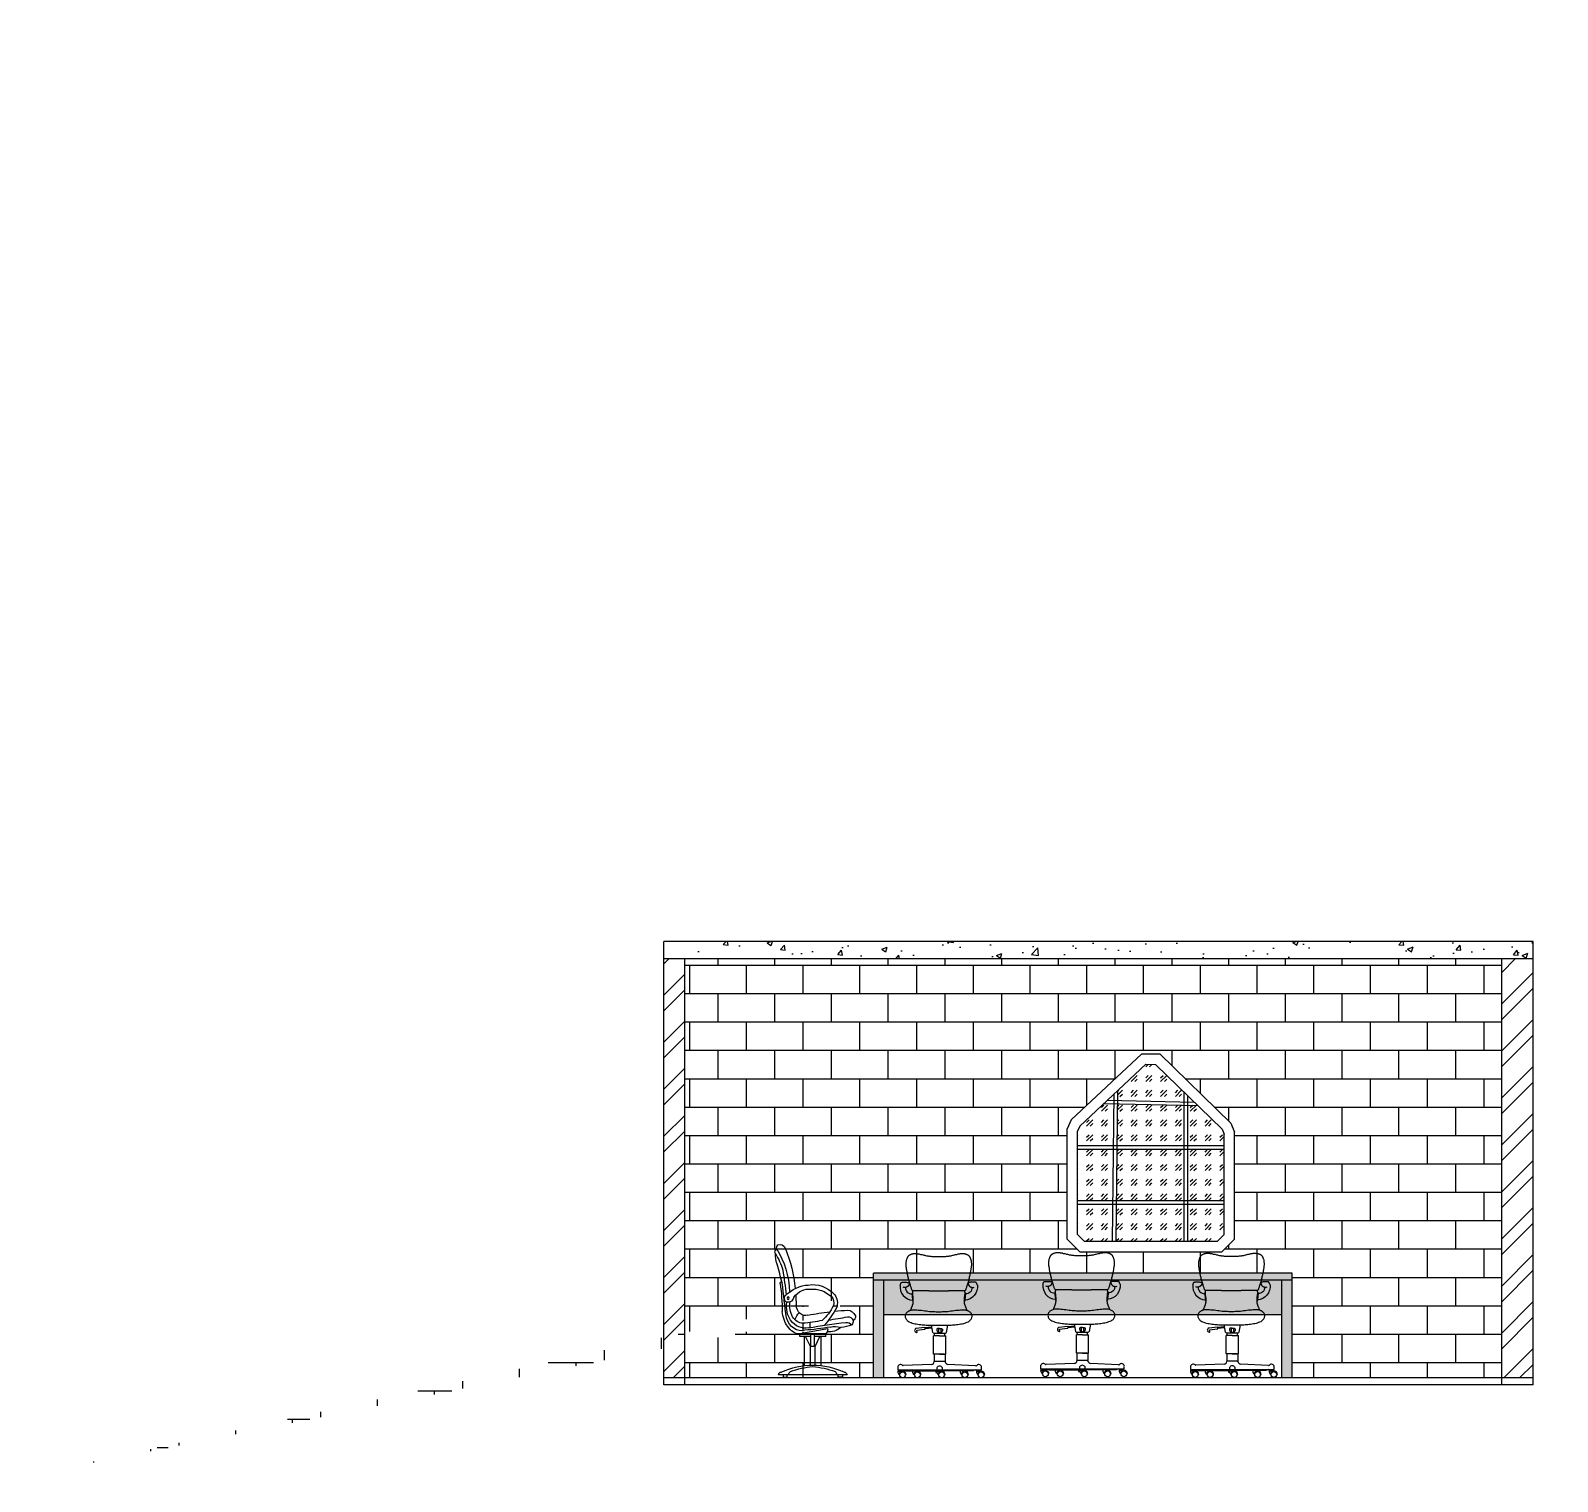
# Model space of a CAD drawing. Header units: inches. Extents: x 2702 to 16065, y 1501 to 3657.
# Drawn here: x 3363.1 to 3800.5, y 2159.5 to 2575.1 of the extents above; entities that cross this region are included whole.
import ezdxf

# ---------------------------------------------------------------- set-up
doc = ezdxf.new("R2010")
doc.units = ezdxf.units.IN
pattern_1 = [(90, (0, -504.8962), (0.54, -3e-17), [0.9, -0.18]), (90, (0.18, -505.0762), (0.54, -3e-17), [0.54, -0.135, 0.27, -0.135]), (90, (0.36, -505.3462), (0.54, -3e-17), [0.9, -0.18])]

# ---------------------------------------------------------------- blocks, each defined once
blk = doc.blocks.new('A$C01003397')
at = {"linetype": 'ByBlock'}
for p, q in [((233.7, 304.7), (470.5, 273)), ((386.2, 344.2), (386.2, 312.4)), ((250.5, 256), (250.5, 273)), ((250.5, 273), (470.5, 273)), ((250.5, 256), (345.5, 256)), ((290.5, 72.1), (290.5, 256)), ((340.5, 194.4), (299.8, 256)), ((340.5, 194.4), (380.5, 194.4)), ((340.5, 74.8), (340.5, 194.4)), ((345.5, 194.4), (345.5, 273)), ((375.5, 194.4), (375.5, 273)), ((375.5, 256), (470.5, 256)), ((380.5, 194.4), (421.2, 256)), ((380.5, 74.8), (380.5, 194.4)), ((430.5, 72.1), (430.5, 256)), ((470.5, 256), (470.5, 273)), ((70.4, 15), (650.5, 15)), ((110.3, 15), (110.3, 0)), ((110.3, 0), (145.3, 0)), ((145.3, 0), (145.3, 15)), ((575.9, 0), (575.9, 15)), ((610.9, 0), (575.9, 0)), ((610.9, 15), (610.9, 0))]:
    blk.add_line(p, q, dxfattribs=at)
blk.add_circle((568.7, 499.3), 8.06, dxfattribs=at)
for centre, radius, start, end in [((1240.5, 459.9), 738.7, 151.57365, 172.14822), ((1001.1, 516.4), 445.6, 139.00377, 177.11988), ((638.4, 784.8), 54.5, 71.66993, 150.61358), ((923.4, 563.1), 329.5, 138.58356, 159.9952), ((639.4, 815.8), 26.3, 344.55203, 52.03956), ((551.7, 774.8), 124.8, 331.41644, 2.86302), ((663.6, 792), 16.8, 319.1823, 86.09857), ((-2445, 1792.5), 3287.8, 338.67091, 340.87131), ((359.6, 287.6), 297.1, 82.5533, 128.1353), ((390.1, 244), 338.3, 52.86087, 88.64471), ((-4151.7, 1230), 4811.2, 349.75223, 352.43572), ((1947.1, 360.3), 1370.1, 166.68848, 173.32426), ((626.7, 593.4), 9.68, 337.541, 160.21721), ((1786.5, 383.8), 1169.1, 169.85841, 178.49194), ((222.2, 469), 69.8, 131.37208, 206.73868), ((227.8, 470.3), 46, 122.87597, 203.69359), ((358.9, 280.1), 277, 86.22963, 124.30412), ((392.2, 371.7), 185.4, 46.01911, 94.66193), ((1240.5, 459.9), 738.7, 175.37488, 180.15727), ((565.5, 520.2), 47, 198.72141, 278.47104), ((575.8, 497.9), 24.4, 262.07721, 40.46203), ((24.3, 382.2), 24.7, 168.68605, 259.68723), ((69.3, 339.7), 84, 93.17741, 145.66383), ((-164.7, -3861.4), 4291.1, 85.43187, 86.9357), ((806.6, 933.4), 814.9, 217.48071, 227.95636), ((470.1, 645.1), 343.9, 214.2004, 236.43925), ((-164.7, -3861.4), 4291.1, 82.4295, 84.90086), ((423.5, 467.8), 79, 253.17291, 352.78033), ((445.6, 449), 108.5, 269.07526, 14.18545), ((422.9, 328.6), 93.9, 20.93406, 56.88657), ((454.8, 446.3), 127.1, 316.9431, 12.45194), ((462.7, 431.7), 156.1, 315.00187, 353.69264), ((57.1, 354.6), 37.5, 175.12411, 221.78061), ((61.3, 331.7), 49.1, 83.8759, 147.81494), ((72.8, 278.6), 67.1, 83.08277, 130.47615), ((161.2, 830.3), 517.7, 255.22527, 265.66035), ((-20160.9, -163225.7), 164851.9, 82.895611, 82.951996), ((-284.5, -4486), 4845.1, 81.92333, 85.67479), ((171, 136.2), 184.5, 77.12982, 105.39159), ((221.2, 474.9), 189, 238.34776, 275.07836), ((641.4, 3769), 3479.5, 262.9134, 266.4954), ((270.5, 303.9), 36.8, 178.8018, 237.04531), ((487.6, 1489), 1149.3, 259.59018, 267.8152), ((422.2, 490.4), 181.3, 261.74437, 313.7897), ((456, 433), 139.8, 258.71538, 335.03034), ((468.6, 410), 136.9, 270.7604, 319.68074), ((94.3, 5.9), 25.5, 91.73574, 159.11714), ((360.5, -764.5), 839.5, 71.45935, 108.54065), ((177.9, 15.7), 19.7, 109.15355, 181.98119), ((408.1, -794.5), 862, 93.1679, 105.93678), ((312.8, -794.5), 862, 74.06322, 86.8321), ((543, 15.7), 19.7, 358.01881, 70.84645), ((626.6, 5.9), 25.5, 20.88286, 88.26426)]:
    blk.add_arc(centre, radius, start, end, dxfattribs=at)
blk = doc.blocks.new('office chair back elevation')
at = {"color": 7}
for p, q in [((-2, -44.5), (-2.1, -45)), ((-2.1, -45), (-2, -45.6)), ((-1.8, -43.5), (-2, -44)), ((-2, -44), (-2, -44.5)), ((-2, -45.6), (-1.9, -46.1)), ((-1.6, -43), (-1.8, -43.5)), ((-1.3, -42.6), (-1.6, -43)), ((-1, -42.2), (-1.3, -42.6)), ((-0.6, -41.8), (-1, -42.2)), ((-0.2, -41.4), (-0.6, -41.8)), ((0.3, -41.1), (-0.2, -41.4)), ((0.9, -40.9), (0.3, -41.1)), ((1.5, -40.6), (0.9, -40.9)), ((2.1, -40.5), (1.5, -40.6)), ((2.9, -40.3), (2.1, -40.5)), ((3.7, -40.2), (2.9, -40.3)), ((4.6, -40.2), (3.7, -40.2)), ((5.5, -40.2), (4.6, -40.2)), ((6.6, -40.3), (5.5, -40.2)), ((7.7, -40.4), (6.6, -40.3)), ((8.9, -40.5), (7.7, -40.4)), ((10.1, -40.6), (8.9, -40.5)), ((11.4, -40.8), (10.1, -40.6)), ((12.6, -41), (11.4, -40.8)), ((13.9, -41.1), (12.6, -41)), ((15, -41.2), (13.9, -41.1)), ((16.2, -41.4), (15, -41.2)), ((17.2, -41.5), (16.2, -41.4)), ((18.3, -41.5), (17.2, -41.5)), ((19.3, -41.6), (18.3, -41.5)), ((20.3, -41.6), (19.3, -41.6)), ((21.2, -41.7), (20.3, -41.6)), ((22.1, -41.7), (21.2, -41.7)), ((23.1, -41.7), (22.1, -41.7)), ((24, -41.7), (23.1, -41.7)), ((24.9, -41.7), (24, -41.7)), ((25.9, -41.6), (24.9, -41.7)), ((26.8, -41.6), (25.9, -41.6)), ((27.8, -41.5), (26.8, -41.6)), ((28.9, -41.5), (27.8, -41.5)), ((30, -41.4), (28.9, -41.5)), ((31.1, -41.2), (30, -41.4)), ((32.3, -41.1), (31.1, -41.2)), ((33.5, -41), (32.3, -41.1)), ((34.7, -40.8), (33.5, -41)), ((36, -40.6), (34.7, -40.8)), ((37.2, -40.5), (36, -40.6)), ((38.4, -40.4), (37.2, -40.5)), ((39.5, -40.3), (38.4, -40.4)), ((40.6, -40.2), (39.5, -40.3)), ((41.6, -40.2), (40.6, -40.2)), ((42.5, -40.2), (41.6, -40.2)), ((43.3, -40.3), (42.5, -40.2)), ((44, -40.5), (43.3, -40.3)), ((44.7, -40.6), (44, -40.5)), ((45.3, -40.9), (44.7, -40.6)), ((45.8, -41.1), (45.3, -40.9)), ((46.3, -41.4), (45.8, -41.1)), ((46.7, -41.8), (46.3, -41.4)), ((47.1, -42.2), (46.7, -41.8)), ((47.5, -42.6), (47.1, -42.2)), ((47.7, -43), (47.5, -42.6)), ((47.9, -43.5), (47.7, -43)), ((48.1, -44), (47.9, -43.5)), ((48, -46.1), (48.1, -45.6)), ((48.2, -44.5), (48.1, -44)), ((48.1, -45.6), (48.2, -45)), ((48.2, -45), (48.2, -44.5)), ((-1.9, -46.1), (-1.6, -46.6)), ((-1.6, -46.6), (-1.3, -47.1)), ((-1.3, -47.1), (-0.9, -47.6)), ((-0.9, -47.6), (-0.5, -48.1)), ((-0.5, -48.1), (0.1, -48.5)), ((0.1, -48.5), (0.8, -48.9)), ((0.8, -48.9), (1.5, -49.3)), ((1.5, -49.3), (2.4, -49.6)), ((2.4, -49.6), (3.3, -49.9)), ((3.3, -49.9), (4.3, -50.2)), ((4.3, -50.2), (5.3, -50.4)), ((5.3, -50.4), (6.3, -50.6)), ((6.3, -50.6), (7.4, -50.8)), ((7.4, -50.8), (8.5, -51)), ((8.5, -51), (9.6, -51.1)), ((9.6, -51.1), (10.6, -51.2)), ((10.6, -51.2), (11.7, -51.3)), ((11.7, -51.3), (12.7, -51.3)), ((12.7, -51.3), (13.7, -51.4)), ((18.1, -53), (12.8, -53.5)), ((18.2, -53.7), (13, -54.2)), ((13.7, -51.4), (14.7, -51.4)), ((14.7, -51.4), (15.7, -51.4)), ((15.7, -51.4), (16.6, -51.5)), ((16.6, -51.5), (17.5, -51.5)), ((17.5, -51.5), (18.3, -51.5)), ((18.3, -51.5), (19.2, -51.5)), ((19.2, -51.5), (20, -51.5)), ((20, -51.5), (20.8, -51.5)), ((20.8, -51.5), (21.5, -51.5)), ((21.5, -51.5), (22.3, -51.5)), ((22.3, -51.5), (23.1, -51.5)), ((23, -54.5), (23, -57.2)), ((23.1, -51.5), (23.8, -51.5)), ((23.8, -51.5), (24.6, -51.5)), ((24.6, -51.5), (25.4, -51.5)), ((24.7, -54.5), (24.7, -57.2)), ((25.4, -51.5), (26.2, -51.5)), ((26.2, -51.5), (27, -51.5)), ((27, -51.5), (27.8, -51.5)), ((27.8, -51.5), (28.6, -51.5)), ((28.6, -51.5), (29.5, -51.5)), ((29.5, -51.5), (30.5, -51.4)), ((30.5, -51.4), (31.4, -51.4)), ((31.4, -51.4), (32.4, -51.4)), ((32.4, -51.4), (33.4, -51.3)), ((33.4, -51.3), (34.5, -51.3)), ((34.5, -51.3), (35.5, -51.2)), ((35.5, -51.2), (36.6, -51.1)), ((36.6, -51.1), (37.6, -51)), ((37.6, -51), (38.7, -50.8)), ((38.7, -50.8), (39.8, -50.6)), ((39.8, -50.6), (40.8, -50.4)), ((40.8, -50.4), (41.9, -50.2)), ((41.9, -50.2), (42.8, -49.9)), ((42.8, -49.9), (43.7, -49.6)), ((43.7, -49.6), (44.6, -49.3)), ((44.6, -49.3), (45.4, -48.9)), ((45.4, -48.9), (46, -48.5)), ((46, -48.5), (46.6, -48.1)), ((46.6, -48.1), (47.1, -47.6)), ((47.1, -47.6), (47.5, -47.1)), ((47.5, -47.1), (47.8, -46.6)), ((47.8, -46.6), (48, -46.1)), ((23.8, -59.6), (19.3, -59.6)), ((19.3, -73.2), (19.3, -59.6)), ((23.8, -59.6), (28.4, -59.6)), ((28.4, -73.2), (28.4, -59.6)), ((23.8, -73.2), (19.3, -73.2)), ((19.7, -73.2), (19.7, -78.9)), ((23.8, -73.2), (28.4, -73.2)), ((27.5, -73.2), (23.8, -73.2)), ((27.4, -78.9), (27.9, -78.9)), ((27.9, -73.2), (27.9, -78.9)), ((-7.7, -83.2), (-7.7, -85.1)), ((-7.7, -85.1), (23.8, -85.1)), ((-7.6, -86), (-7.2, -86)), ((-7.2, -86), (-4.1, -86)), ((-6.4, -86), (-6.4, -85.1)), ((-5.2, -86), (-5.2, -85.1)), ((-4.1, -86), (-4.1, -86.1)), ((17.7, -81), (-3.5, -81.8)), ((-1.3, -88.8), (-1.8, -88.8)), ((6.7, -86.1), (6.7, -85.9)), ((9.2, -88.8), (9.8, -88.8)), ((22.2, -86), (21.7, -86)), ((22.9, -85.1), (22.9, -86)), ((26.7, -86.5), (26.7, -85.1)), ((27.5, -88.8), (28, -88.8)), ((50.9, -82), (30.1, -81)), ((44.9, -88.8), (45.5, -88.8)), ((51.4, -86), (51.8, -86)), ((52.5, -86), (52.5, -85.1)), ((55.3, -85.1), (55.3, -83.2)), ((57.7, -88.8), (57.2, -88.8))]:
    blk.add_line(p, q, dxfattribs=at)
for points in [[(3.7, -25.8), (3.5, -25.7), (3.4, -25.5), (3.2, -25.3), (3.1, -25.1), (3, -24.9), (2.9, -24.6), (2.7, -24.2), (2.6, -23.8), (2.4, -23.3), (2.2, -22.7), (2, -22), (1.8, -21.4), (1.6, -20.6), (1.4, -19.9), (1.2, -19.1), (0.9, -18.4), (0.7, -17.6), (0.5, -16.9), (0.4, -16.2), (0.2, -15.5), (0, -14.8), (-0.1, -14.1), (-0.3, -13.4), (-0.4, -12.7), (-0.6, -12.1), (-0.7, -11.4), (-0.8, -10.8), (-0.9, -10.1), (-1, -9.5), (-1.1, -8.9), (-1.2, -8.3), (-1.3, -7.7), (-1.3, -7.1), (-1.4, -6.6), (-1.4, -6), (-1.4, -5.4), (-1.4, -4.9), (-1.3, -4.4), (-1.3, -3.9), (-1.2, -3.5), (-1.1, -3), (-1.1, -2.6), (-0.9, -2.2), (-0.8, -1.8), (-0.7, -1.5), (-0.6, -1.2), (-0.5, -0.9), (-0.3, -0.6), (-0.2, -0.3), (-0.1, -0.1), (0.1, 0.1), (0.2, 0.3), (0.3, 0.5), (0.5, 0.6), (0.7, 0.8), (0.9, 1), (1.1, 1.1), (1.3, 1.3), (1.5, 1.4), (1.8, 1.6), (2.1, 1.7), (2.4, 1.8), (2.7, 1.9), (3, 2), (3.3, 2.1), (3.6, 2.2), (4, 2.3), (4.3, 2.3), (4.6, 2.3), (5, 2.4), (5.3, 2.4), (5.7, 2.4), (6.1, 2.4), (6.4, 2.3), (6.8, 2.3), (7.2, 2.2), (7.6, 2.2), (8, 2.1), (8.5, 2), (9, 1.9), (9.5, 1.7), (10.1, 1.6), (10.7, 1.5), (11.4, 1.3), (12, 1.2), (12.6, 1), (13.3, 0.9), (13.9, 0.7), (14.5, 0.6), (15.1, 0.5), (15.6, 0.4), (16.2, 0.4), (16.7, 0.3), (17.2, 0.3), (17.8, 0.2), (18.3, 0.2), (18.9, 0.1), (19.5, 0.1), (20.1, 0.1), (20.7, 0), (21.3, 0), (21.9, 0), (22.5, 0), (23.2, 0), (23.8, 0), (24.4, 0), (25, 0), (25.6, 0), (26.2, 0.1), (26.8, 0.1), (27.4, 0.1), (28, 0.2), (28.5, 0.2), (29.1, 0.3), (29.6, 0.3), (30.1, 0.4), (30.7, 0.4), (31.2, 0.5), (31.8, 0.6), (32.4, 0.7), (33, 0.9), (33.7, 1), (34.3, 1.2), (34.9, 1.3), (35.6, 1.5), (36.2, 1.6), (36.8, 1.7), (37.3, 1.9), (37.8, 2), (38.3, 2.1), (38.7, 2.2), (39.1, 2.2), (39.5, 2.3), (39.9, 2.3), (40.3, 2.4), (40.6, 2.4), (41, 2.4), (41.3, 2.4), (41.7, 2.3), (42, 2.3), (42.4, 2.3), (42.7, 2.2), (43, 2.1), (43.3, 2), (43.6, 1.9), (43.9, 1.8), (44.2, 1.7), (44.5, 1.6), (44.8, 1.4), (45, 1.3), (45.2, 1.1), (45.4, 1), (45.6, 0.8), (45.8, 0.6), (46, 0.5), (46.1, 0.3), (46.2, 0.1), (46.4, -0.1), (46.5, -0.3), (46.6, -0.6), (46.8, -0.9), (46.9, -1.2), (47, -1.5), (47.1, -1.8), (47.3, -2.2), (47.4, -2.6), (47.5, -3), (47.5, -3.5), (47.6, -3.9), (47.6, -4.4), (47.7, -4.9), (47.7, -5.4), (47.7, -6), (47.7, -6.6), (47.6, -7.1), (47.6, -7.7), (47.5, -8.3), (47.4, -8.9), (47.3, -9.5), (47.2, -10.1), (47.1, -10.8), (47, -11.4), (46.9, -12.1), (46.7, -12.7), (46.6, -13.4), (46.4, -14.1), (46.3, -14.8), (46.1, -15.5), (45.9, -16.2), (45.8, -16.9), (45.6, -17.6), (45.4, -18.4), (45.2, -19.1), (44.9, -19.9), (44.7, -20.6), (44.5, -21.4), (44.3, -22), (44.1, -22.7), (43.9, -23.3), (43.7, -23.8), (43.6, -24.2), (43.4, -24.6), (43.3, -24.9), (43.2, -25.1), (43.1, -25.3), (42.9, -25.5), (42.8, -25.7), (42.6, -25.8)], [(-5.9, -21.5), (-5.7, -21), (-5.6, -20.6), (-5.4, -20.2), (-5.3, -20), (-5.2, -19.8), (-5.1, -19.7), (-5, -19.6), (-5, -19.5), (-4.9, -19.4), (-4.8, -19.4), (-4.7, -19.4), (-4.5, -19.3), (-4.3, -19.3), (-4.1, -19.3), (-3.9, -19.3), (-3.6, -19.3), (-3.2, -19.3), (-2.8, -19.3), (-2.4, -19.3), (-1.9, -19.3), (-1.5, -19.3), (-1, -19.3), (-0.6, -19.4), (-0.3, -19.4), (0, -19.4), (0.3, -19.4), (0.5, -19.5), (0.6, -19.5), (0.7, -19.6), (0.8, -19.6), (0.9, -19.7), (0.9, -19.8), (1, -19.8), (1, -19.9), (1, -20), (1, -20.1), (1, -20.2), (1, -20.4), (1, -20.5), (0.9, -20.7), (0.9, -20.8), (0.8, -21), (0.7, -21.2), (0.7, -21.4), (0.6, -21.5), (0.5, -21.7), (0.4, -21.9), (0.2, -22.1), (0.1, -22.2), (0, -22.3), (-0.1, -22.4), (-0.3, -22.5), (-0.4, -22.6), (-0.6, -22.7), (-0.7, -22.8), (-0.9, -22.8), (-1.1, -22.9), (-1.3, -23), (-1.5, -23.1), (-1.8, -23.1), (-2.1, -23.1), (-2.5, -23.1), (-3, -23.1), (-3.6, -23)], [(52.2, -21.5), (52, -21), (51.8, -20.6), (51.7, -20.2), (51.6, -20), (51.5, -19.8), (51.4, -19.6), (51.3, -19.6), (51.2, -19.5), (51.1, -19.4), (51, -19.4), (50.9, -19.3), (50.8, -19.3), (50.6, -19.3), (50.4, -19.3), (50.1, -19.3), (49.8, -19.3), (49.5, -19.3), (49, -19.3), (48.6, -19.3), (48.2, -19.3), (47.7, -19.3), (47.3, -19.3), (46.9, -19.3), (46.5, -19.4), (46.2, -19.4), (46, -19.4), (45.8, -19.5), (45.6, -19.5), (45.5, -19.6), (45.4, -19.6), (45.4, -19.7), (45.3, -19.7), (45.3, -19.8), (45.3, -19.9), (45.2, -20), (45.2, -20.1), (45.2, -20.2), (45.3, -20.4), (45.3, -20.5), (45.3, -20.6), (45.4, -20.8), (45.5, -21), (45.5, -21.2), (45.6, -21.4), (45.7, -21.5), (45.8, -21.7), (45.9, -21.9), (46, -22), (46.1, -22.2), (46.3, -22.3), (46.4, -22.4), (46.5, -22.5), (46.7, -22.6), (46.8, -22.7), (47, -22.8), (47.2, -22.8), (47.3, -22.9), (47.5, -23), (47.8, -23), (48.1, -23.1), (48.4, -23.1), (48.8, -23.1), (49.3, -23.1), (49.9, -23)], [(44.4, -40.4), (44.3, -40), (44.1, -39.7), (44, -39.3), (43.9, -39), (43.7, -38.6), (43.6, -38.3), (43.5, -38.1), (43.4, -37.8), (43.3, -37.6), (43.2, -37.4), (43.2, -37.3), (43.1, -37.1), (43.1, -37), (43.1, -36.9), (43, -36.8), (43, -36.7), (43, -36.6), (42.9, -36.5), (42.9, -36.4), (42.9, -36.3), (42.9, -36.2), (42.8, -36.2), (42.8, -36.1), (42.8, -36), (42.8, -35.9), (42.8, -35.8), (42.7, -35.7), (42.7, -35.7), (42.7, -35.6), (42.7, -35.5), (42.7, -35.4), (42.6, -35.4), (42.6, -35.3), (42.6, -35.2), (42.6, -35.1), (42.6, -35.1), (42.6, -35), (42.6, -34.9), (42.6, -34.9), (42.5, -34.8), (42.5, -34.7), (42.5, -34.7), (42.5, -34.6), (42.5, -34.5), (42.5, -34.5), (42.5, -34.4), (42.5, -34.4), (42.5, -34.3), (42.5, -34.2), (42.5, -34.2), (42.5, -34.1), (42.5, -34), (42.5, -34), (42.4, -33.9), (42.4, -33.9), (42.4, -33.8), (42.4, -33.8), (42.4, -33.7), (42.4, -33.6), (42.4, -33.6), (42.4, -33.5), (42.4, -33.5), (42.4, -33.4), (42.4, -33.3), (42.4, -33.3), (42.4, -33.2), (42.4, -33.2), (42.4, -33.1), (42.4, -33.1), (42.4, -33), (42.4, -33), (42.4, -32.9), (42.4, -32.8), (42.4, -32.8), (42.4, -32.7), (42.4, -32.7), (42.4, -32.6), (42.4, -32.6), (42.4, -32.5), (42.4, -32.5), (42.4, -32.4), (42.4, -32.4), (42.4, -32.3), (42.4, -32.2), (42.4, -32.2), (42.4, -32.1), (42.4, -32.1), (42.4, -32), (42.5, -32), (42.5, -31.9), (42.5, -31.9), (42.5, -31.8), (42.5, -31.8), (42.5, -31.7), (42.5, -31.7), (42.5, -31.6), (42.5, -31.6), (42.5, -31.5), (42.5, -31.5), (42.5, -31.4), (42.5, -31.4), (42.5, -31.3), (42.5, -31.3), (42.5, -31.2), (42.5, -31.2), (42.5, -31.1), (42.5, -31.1), (42.5, -31), (42.5, -31), (42.5, -30.9), (42.6, -30.9), (42.6, -30.8), (42.6, -30.8), (42.6, -30.7), (42.6, -30.7), (42.6, -30.6), (42.6, -30.6), (42.6, -30.5), (42.6, -30.5), (42.6, -30.4), (42.6, -30.4), (42.6, -30.3), (42.6, -30.3), (42.6, -30.2), (42.6, -30.2), (42.6, -30.1), (42.6, -30.1), (42.7, -30.1), (42.7, -30), (42.7, -30), (42.7, -29.9), (42.7, -29.9), (42.7, -29.8), (42.7, -29.8), (42.7, -29.7), (42.7, -29.7), (42.7, -29.7), (42.7, -29.6), (42.7, -29.6), (42.7, -29.5), (42.7, -29.5), (42.7, -29.4), (42.7, -29.4), (42.7, -29.3), (42.8, -29.3), (42.8, -29.3), (42.8, -29.2), (42.8, -29.2), (42.8, -29.1), (42.8, -29.1), (42.8, -29), (42.8, -29), (42.8, -29), (42.8, -28.9), (42.8, -28.9), (42.8, -28.8), (42.8, -28.8), (42.8, -28.8), (42.8, -28.7), (42.8, -28.7), (42.8, -28.6), (42.8, -28.6), (42.8, -28.6), (42.8, -28.5), (42.8, -28.5), (42.9, -28.4), (42.9, -28.4), (42.9, -28.4), (42.9, -28.3), (42.9, -28.3), (42.9, -28.3), (42.9, -28.2), (42.9, -28.2), (42.9, -28.1), (42.9, -28.1), (42.9, -28.1), (42.9, -28), (42.9, -28), (42.9, -28), (42.9, -27.9), (42.9, -27.9), (42.9, -27.8), (42.9, -27.8), (42.9, -27.8), (42.9, -27.7), (42.9, -27.7), (42.9, -27.7), (42.9, -27.6), (42.9, -27.6), (42.9, -27.6), (42.9, -27.5), (42.9, -27.5), (42.9, -27.5), (42.9, -27.4), (42.9, -27.4), (42.9, -27.4), (42.9, -27.3), (42.9, -27.3), (42.9, -27.3), (42.9, -27.2), (42.9, -27.2), (42.9, -27.2), (42.9, -27.2), (42.9, -27.1), (42.9, -27.1), (42.9, -27.1), (42.9, -27), (42.9, -27), (42.9, -27), (42.9, -26.9), (42.9, -26.9), (42.9, -26.9), (42.9, -26.9), (42.9, -26.8), (42.9, -26.8), (42.9, -26.8), (42.9, -26.8), (42.9, -26.7), (42.9, -26.7), (42.9, -26.7), (42.8, -26.7), (42.8, -26.6), (42.8, -26.6), (42.8, -26.6), (42.8, -26.6), (42.8, -26.5), (42.8, -26.5), (42.8, -26.5), (42.8, -26.5), (42.8, -26.4), (42.8, -26.4), (42.8, -26.4), (42.8, -26.4), (42.8, -26.4), (42.8, -26.3), (42.8, -26.3), (42.8, -26.3), (42.8, -26.3), (42.8, -26.3), (42.8, -26.2), (42.8, -26.2), (42.8, -26.2), (42.8, -26.2), (42.8, -26.2), (42.8, -26.2), (42.8, -26.1), (42.8, -26.1), (42.8, -26.1), (42.8, -26.1), (42.7, -26.1), (42.7, -26.1), (42.7, -26.1), (42.7, -26), (42.7, -26), (42.7, -26), (42.7, -26), (42.7, -26), (42.7, -26), (42.7, -26), (42.7, -26), (42.7, -25.9), (42.7, -25.9), (42.7, -25.9), (42.7, -25.9), (42.7, -25.9), (42.7, -25.9), (42.7, -25.9), (42.7, -25.9), (42.7, -25.9), (42.6, -25.9), (42.6, -25.9), (42.6, -25.9), (42.6, -25.8), (42.6, -25.8), (42.6, -25.8), (42.6, -25.8), (42.6, -25.8), (42.6, -25.8), (42.5, -25.8), (42.5, -25.8), (42.5, -25.8), (42.5, -25.8), (42.5, -25.8), (42.5, -25.8), (42.4, -25.8), (42.4, -25.8), (42.4, -25.8), (42.4, -25.8), (42.4, -25.8), (42.3, -25.8), (42.3, -25.8), (42.3, -25.8), (42.3, -25.8), (42.2, -25.7), (42.2, -25.7), (42.2, -25.7), (42.1, -25.7), (42.1, -25.7), (42.1, -25.7), (42, -25.7), (42, -25.7), (42, -25.7), (41.9, -25.7), (41.9, -25.7), (41.8, -25.7), (41.8, -25.7), (41.8, -25.7), (41.7, -25.7), (41.7, -25.7), (41.6, -25.7), (41.6, -25.7), (41.5, -25.7), (41.5, -25.7), (41.4, -25.7), (41.4, -25.7), (41.3, -25.7), (41.2, -25.7), (41.2, -25.7), (41.1, -25.7), (41.1, -25.7), (41, -25.7), (40.9, -25.7), (40.9, -25.7), (40.8, -25.7), (40.7, -25.7), (40.7, -25.7), (40.6, -25.7), (40.5, -25.7), (40.4, -25.7), (40.4, -25.7), (40.3, -25.7), (40.2, -25.7), (40.1, -25.7), (40, -25.6), (39.9, -25.6), (39.9, -25.6), (39.8, -25.6), (39.7, -25.6), (39.6, -25.6), (39.5, -25.6), (39.4, -25.6), (39.3, -25.6), (39.2, -25.6), (39.1, -25.6), (39, -25.6), (38.9, -25.6), (38.8, -25.6), (38.7, -25.6), (38.6, -25.6), (38.5, -25.6), (38.4, -25.6), (38.3, -25.6), (38.2, -25.6), (38.1, -25.6), (38, -25.6), (37.8, -25.6), (37.7, -25.6), (37.6, -25.6), (37.5, -25.6), (37.4, -25.6), (37.3, -25.6), (37.1, -25.6), (37, -25.6), (36.9, -25.6), (36.8, -25.6), (36.6, -25.6), (36.5, -25.6), (36.4, -25.6), (36.3, -25.6), (36.1, -25.6), (36, -25.7), (35.9, -25.7), (35.7, -25.7), (35.6, -25.7), (35.4, -25.7), (35.3, -25.7), (35.2, -25.7), (35, -25.7), (34.9, -25.7), (34.7, -25.7), (34.6, -25.7), (34.4, -25.7), (34.3, -25.7), (34.1, -25.7), (34, -25.7), (33.8, -25.7), (33.7, -25.7), (33.5, -25.7), (33.4, -25.7), (33.2, -25.7), (33.1, -25.8), (32.9, -25.8), (32.7, -25.8), (32.6, -25.8), (32.4, -25.8), (32.2, -25.8), (32.1, -25.8), (31.9, -25.8), (31.7, -25.8), (31.6, -25.8), (31.4, -25.8), (31.2, -25.8), (31, -25.8), (30.9, -25.8), (30.7, -25.8), (30.5, -25.8), (30.3, -25.9), (30.1, -25.9), (29.9, -25.9), (29.7, -25.9), (29.5, -25.9), (29.4, -25.9), (29.2, -25.9), (29, -25.9), (28.8, -25.9), (28.6, -25.9), (28.4, -25.9), (28.2, -25.9), (27.9, -25.9), (27.7, -25.9), (27.5, -25.9), (27.3, -25.9), (27.1, -25.9), (26.9, -25.9), (26.7, -25.9), (26.4, -25.9), (26.2, -25.9), (26, -25.9), (25.8, -25.9), (25.5, -25.9), (25.3, -25.9), (25.1, -25.9), (24.8, -25.9), (24.6, -25.9), (24.4, -25.9), (24.1, -25.9), (23.9, -25.9), (23.6, -25.9), (23.4, -25.9), (23.1, -25.9), (22.9, -25.9), (22.7, -25.9), (22.4, -25.9), (22.2, -25.9), (21.9, -25.9), (21.7, -25.9), (21.4, -25.9), (21.2, -25.9), (21, -25.9), (20.7, -25.9), (20.5, -25.9), (20.3, -25.9), (20.1, -25.9), (19.8, -25.9), (19.6, -25.9), (19.4, -25.9), (19.2, -25.9), (19, -25.9), (18.7, -25.9), (18.5, -25.9), (18.3, -25.9), (18.1, -25.9), (17.9, -25.9), (17.7, -25.9), (17.5, -25.9), (17.3, -25.9), (17.1, -25.9), (16.9, -25.9), (16.7, -25.9), (16.5, -25.9), (16.3, -25.9), (16.1, -25.9), (16, -25.9), (15.8, -25.8), (15.6, -25.8), (15.4, -25.8), (15.2, -25.8), (15.1, -25.8), (14.9, -25.8), (14.7, -25.8), (14.5, -25.8), (14.4, -25.8), (14.2, -25.8), (14, -25.8), (13.9, -25.8), (13.7, -25.8), (13.5, -25.8), (13.4, -25.8), (13.2, -25.8), (13, -25.7), (12.9, -25.7), (12.7, -25.7), (12.6, -25.7), (12.4, -25.7), (12.3, -25.7), (12.1, -25.7), (12, -25.7), (11.8, -25.7), (11.7, -25.7), (11.5, -25.7), (11.4, -25.7), (11.2, -25.7), (11.1, -25.7), (11, -25.7), (10.8, -25.7), (10.7, -25.7), (10.5, -25.7), (10.4, -25.7), (10.3, -25.7), (10.1, -25.6), (10, -25.6), (9.9, -25.6), (9.8, -25.6), (9.6, -25.6), (9.5, -25.6), (9.4, -25.6), (9.3, -25.6), (9.1, -25.6), (9, -25.6), (8.9, -25.6), (8.8, -25.6), (8.7, -25.6), (8.5, -25.6), (8.4, -25.6), (8.3, -25.6), (8.2, -25.6), (8.1, -25.6), (8, -25.6), (7.9, -25.6), (7.8, -25.6), (7.7, -25.6), (7.6, -25.6), (7.4, -25.6), (7.3, -25.6), (7.2, -25.6), (7.1, -25.6), (7.1, -25.6), (7, -25.6), (6.9, -25.6), (6.8, -25.6), (6.7, -25.6), (6.6, -25.6), (6.5, -25.6), (6.4, -25.6), (6.3, -25.6), (6.2, -25.6), (6.2, -25.7), (6.1, -25.7), (6, -25.7), (5.9, -25.7), (5.8, -25.7), (5.8, -25.7), (5.7, -25.7), (5.6, -25.7), (5.5, -25.7), (5.5, -25.7), (5.4, -25.7), (5.3, -25.7), (5.3, -25.7), (5.2, -25.7), (5.1, -25.7), (5.1, -25.7), (5, -25.7), (5, -25.7), (4.9, -25.7), (4.8, -25.7), (4.8, -25.7), (4.7, -25.7), (4.7, -25.7), (4.6, -25.7), (4.6, -25.7), (4.5, -25.7), (4.5, -25.7), (4.5, -25.7), (4.4, -25.7), (4.4, -25.7), (4.3, -25.7), (4.3, -25.7), (4.3, -25.7), (4.2, -25.7), (4.2, -25.7), (4.2, -25.7), (4.1, -25.7), (4.1, -25.7), (4.1, -25.7), (4, -25.7), (4, -25.8), (4, -25.8), (4, -25.8), (3.9, -25.8), (3.9, -25.8), (3.9, -25.8), (3.9, -25.8), (3.8, -25.8), (3.8, -25.8), (3.8, -25.8), (3.8, -25.8), (3.8, -25.8), (3.8, -25.8), (3.7, -25.8), (3.7, -25.8), (3.7, -25.8), (3.7, -25.8), (3.7, -25.8), (3.7, -25.8), (3.7, -25.8), (3.7, -25.8), (3.6, -25.9), (3.6, -25.9), (3.6, -25.9), (3.6, -25.9), (3.6, -25.9), (3.6, -25.9), (3.6, -25.9), (3.6, -25.9), (3.6, -25.9), (3.6, -25.9), (3.6, -25.9), (3.6, -25.9), (3.6, -26), (3.6, -26), (3.5, -26), (3.5, -26), (3.5, -26), (3.5, -26), (3.5, -26), (3.5, -26), (3.5, -26.1), (3.5, -26.1), (3.5, -26.1), (3.5, -26.1), (3.5, -26.1), (3.5, -26.1), (3.5, -26.1), (3.5, -26.2), (3.5, -26.2), (3.5, -26.2), (3.5, -26.2), (3.5, -26.2), (3.5, -26.2), (3.5, -26.3), (3.5, -26.3), (3.5, -26.3), (3.5, -26.3), (3.5, -26.3), (3.5, -26.4), (3.5, -26.4), (3.5, -26.4), (3.4, -26.4), (3.4, -26.4), (3.4, -26.5), (3.4, -26.5), (3.4, -26.5), (3.4, -26.5), (3.4, -26.6), (3.4, -26.6), (3.4, -26.6), (3.4, -26.6), (3.4, -26.7), (3.4, -26.7), (3.4, -26.7), (3.4, -26.7), (3.4, -26.8), (3.4, -26.8), (3.4, -26.8), (3.4, -26.8), (3.4, -26.9), (3.4, -26.9), (3.4, -26.9), (3.4, -26.9), (3.4, -27), (3.4, -27), (3.4, -27), (3.4, -27.1), (3.4, -27.1), (3.4, -27.1), (3.4, -27.2), (3.4, -27.2), (3.4, -27.2), (3.4, -27.2), (3.4, -27.3), (3.4, -27.3), (3.4, -27.3), (3.4, -27.4), (3.4, -27.4), (3.4, -27.4), (3.4, -27.5), (3.4, -27.5), (3.4, -27.5), (3.4, -27.6), (3.4, -27.6), (3.4, -27.6), (3.4, -27.7), (3.4, -27.7), (3.4, -27.7), (3.4, -27.8), (3.4, -27.8), (3.4, -27.8), (3.4, -27.9), (3.4, -27.9), (3.4, -28), (3.4, -28), (3.4, -28), (3.4, -28.1), (3.4, -28.1), (3.4, -28.1), (3.4, -28.2), (3.4, -28.2), (3.4, -28.3), (3.4, -28.3), (3.4, -28.3), (3.4, -28.4), (3.4, -28.4), (3.4, -28.4), (3.4, -28.5), (3.4, -28.5), (3.4, -28.6), (3.4, -28.6), (3.4, -28.6), (3.4, -28.7), (3.4, -28.7), (3.4, -28.8), (3.4, -28.8), (3.5, -28.8), (3.5, -28.9), (3.5, -28.9), (3.5, -29), (3.5, -29), (3.5, -29), (3.5, -29.1), (3.5, -29.1), (3.5, -29.2), (3.5, -29.2), (3.5, -29.3), (3.5, -29.3), (3.5, -29.3), (3.5, -29.4), (3.5, -29.4), (3.5, -29.5), (3.5, -29.5), (3.5, -29.6), (3.6, -29.6), (3.6, -29.7), (3.6, -29.7), (3.6, -29.7), (3.6, -29.8), (3.6, -29.8), (3.6, -29.9), (3.6, -29.9), (3.6, -30), (3.6, -30), (3.6, -30.1), (3.6, -30.1), (3.6, -30.1), (3.6, -30.2), (3.6, -30.2), (3.6, -30.3), (3.6, -30.3), (3.7, -30.4), (3.7, -30.4), (3.7, -30.5), (3.7, -30.5), (3.7, -30.6), (3.7, -30.6), (3.7, -30.7), (3.7, -30.7), (3.7, -30.8), (3.7, -30.8), (3.7, -30.9), (3.7, -30.9), (3.7, -31), (3.7, -31), (3.7, -31.1), (3.7, -31.1), (3.7, -31.2), (3.7, -31.2), (3.8, -31.3), (3.8, -31.3), (3.8, -31.4), (3.8, -31.4), (3.8, -31.5), (3.8, -31.5), (3.8, -31.6), (3.8, -31.6), (3.8, -31.7), (3.8, -31.7), (3.8, -31.8), (3.8, -31.8), (3.8, -31.9), (3.8, -31.9), (3.8, -32), (3.8, -32), (3.8, -32.1), (3.8, -32.1), (3.8, -32.2), (3.8, -32.2), (3.8, -32.3), (3.8, -32.4), (3.8, -32.4), (3.8, -32.5), (3.8, -32.5), (3.8, -32.6), (3.8, -32.6), (3.8, -32.7), (3.8, -32.7), (3.8, -32.8), (3.8, -32.8), (3.8, -32.9), (3.8, -33), (3.8, -33), (3.8, -33.1), (3.8, -33.1), (3.8, -33.2), (3.8, -33.2), (3.8, -33.3), (3.8, -33.3), (3.8, -33.4), (3.8, -33.5), (3.8, -33.5), (3.8, -33.6), (3.8, -33.6), (3.8, -33.7), (3.8, -33.8), (3.8, -33.8), (3.8, -33.9), (3.8, -33.9), (3.8, -34), (3.8, -34), (3.8, -34.1), (3.8, -34.2), (3.8, -34.2), (3.8, -34.3), (3.8, -34.4), (3.8, -34.4), (3.8, -34.5), (3.8, -34.5), (3.7, -34.6), (3.7, -34.7), (3.7, -34.7), (3.7, -34.8), (3.7, -34.9), (3.7, -34.9), (3.7, -35), (3.7, -35.1), (3.7, -35.1), (3.6, -35.2), (3.6, -35.3), (3.6, -35.4), (3.6, -35.4), (3.6, -35.5), (3.6, -35.6), (3.5, -35.7), (3.5, -35.7), (3.5, -35.8), (3.5, -35.9), (3.5, -36), (3.4, -36.1), (3.4, -36.2), (3.4, -36.2), (3.4, -36.3), (3.3, -36.4), (3.3, -36.5), (3.3, -36.6), (3.3, -36.7), (3.2, -36.8), (3.2, -36.9), (3.2, -37), (3.1, -37.1), (3.1, -37.3), (3, -37.4), (2.9, -37.6), (2.9, -37.8), (2.8, -38.1), (2.7, -38.3), (2.5, -38.6), (2.4, -39), (2.3, -39.3), (2.1, -39.6), (2, -40), (1.8, -40.4)], [(3.4, -27.2), (3.2, -27.3), (3.1, -27.5), (3, -27.6), (3, -27.7), (3, -27.8), (3, -27.9), (3, -28), (3, -28.1), (3, -28.3), (3.1, -28.4), (3.1, -28.6), (3.1, -28.8), (3.1, -29), (3.2, -29.2), (3.2, -29.4), (3.2, -29.7), (3.3, -29.9), (3.3, -30.2), (3.3, -30.5), (3.3, -30.7), (3.4, -31), (3.4, -31.2), (3.4, -31.5), (3.5, -31.7), (3.5, -31.9), (3.5, -32.1), (3.5, -32.3), (3.5, -32.4), (3.5, -32.6), (3.5, -32.7), (3.5, -32.8), (3.5, -32.9), (3.5, -33), (3.5, -33.1), (3.5, -33.2), (3.5, -33.3), (3.6, -33.3), (3.6, -33.4), (3.7, -33.5), (3.8, -33.6)], [(42.9, -27.2), (43.1, -27.3), (43.2, -27.4), (43.2, -27.6), (43.3, -27.7), (43.3, -27.8), (43.3, -27.9), (43.3, -28), (43.3, -28.1), (43.2, -28.3), (43.2, -28.4), (43.2, -28.6), (43.2, -28.8), (43.1, -29), (43.1, -29.2), (43.1, -29.4), (43, -29.7), (43, -29.9), (43, -30.2), (42.9, -30.4), (42.9, -30.7), (42.9, -31), (42.9, -31.2), (42.8, -31.5), (42.8, -31.7), (42.8, -31.9), (42.8, -32.1), (42.7, -32.3), (42.7, -32.4), (42.7, -32.5), (42.7, -32.7), (42.7, -32.8), (42.7, -32.9), (42.7, -33), (42.7, -33.1), (42.7, -33.2), (42.7, -33.3), (42.7, -33.3), (42.6, -33.4), (42.5, -33.5), (42.4, -33.6)], [(6.7, -55.2), (12.6, -54.6)], [(23.8, -53.9), (23.6, -53.9), (23.5, -53.9), (23.3, -53.9), (23.2, -53.9), (23.1, -53.9), (22.9, -54), (22.8, -54), (22.7, -54), (22.7, -54.1), (22.6, -54.1), (22.5, -54.1), (22.5, -54.1), (22.4, -54.1), (22.3, -54.1), (22.3, -54.2), (22.2, -54.2), (22.2, -54.2), (22.2, -54.2), (22.1, -54.2), (22.1, -54.2), (22.1, -54.2), (22, -54.2), (22, -54.2), (22, -54.3), (21.9, -54.3), (21.9, -54.3), (21.9, -54.3), (21.9, -54.3), (21.8, -54.3), (21.8, -54.4), (21.8, -54.4), (21.8, -54.4), (21.7, -54.5), (21.7, -54.5), (21.7, -54.6), (21.7, -54.6), (21.7, -54.6), (21.7, -54.7), (21.6, -54.7), (21.6, -54.8), (21.6, -54.8), (21.6, -54.9), (21.6, -54.9), (21.6, -54.9), (21.6, -55), (21.6, -55), (21.6, -55), (21.6, -55.1), (21.6, -55.1), (21.6, -55.1), (21.6, -55.2), (21.6, -55.2), (21.6, -55.3), (21.7, -55.3), (21.7, -55.3), (21.7, -55.4), (21.7, -55.4), (21.7, -55.4), (21.7, -55.5), (21.7, -55.5), (21.7, -55.6), (21.8, -55.6), (21.8, -55.7), (21.8, -55.7), (21.8, -55.7), (21.8, -55.8), (21.9, -55.8), (21.9, -55.9), (21.9, -55.9), (21.9, -56), (22, -56), (22, -56.1), (22, -56.1), (22, -56.2), (22.1, -56.2), (22.1, -56.3), (22.1, -56.3), (22.2, -56.4), (22.2, -56.4), (22.2, -56.5), (22.3, -56.5), (22.3, -56.6), (22.3, -56.7), (22.4, -56.7), (22.4, -56.8), (22.4, -56.8), (22.5, -56.9), (22.5, -56.9), (22.5, -57), (22.5, -57), (22.6, -57), (22.6, -57.1), (22.6, -57.1), (22.7, -57.1), (22.7, -57.1), (22.7, -57.1), (22.8, -57.2), (22.8, -57.2), (22.8, -57.2), (22.9, -57.2), (22.9, -57.2), (22.9, -57.2), (23, -57.2), (23, -57.2), (23.1, -57.2), (23.1, -57.2), (23.2, -57.2), (23.3, -57.2), (23.4, -57.2), (23.5, -57.2), (23.6, -57.2), (23.8, -57.2)], [(23.8, -53.9), (24, -53.9), (24.2, -53.9), (24.3, -53.9), (24.5, -53.9), (24.6, -53.9), (24.7, -54), (24.8, -54), (24.9, -54), (25, -54.1), (25.1, -54.1), (25.1, -54.1), (25.2, -54.1), (25.2, -54.1), (25.3, -54.1), (25.4, -54.2), (25.4, -54.2), (25.4, -54.2), (25.5, -54.2), (25.5, -54.2), (25.6, -54.2), (25.6, -54.2), (25.6, -54.2), (25.6, -54.2), (25.7, -54.3), (25.7, -54.3), (25.7, -54.3), (25.8, -54.3), (25.8, -54.3), (25.8, -54.3), (25.8, -54.4), (25.9, -54.4), (25.9, -54.4), (25.9, -54.5), (25.9, -54.5), (25.9, -54.6), (26, -54.6), (26, -54.6), (26, -54.7), (26, -54.7), (26, -54.8), (26, -54.8), (26, -54.9), (26, -54.9), (26, -54.9), (26, -55), (26, -55), (26, -55), (26, -55.1), (26, -55.1), (26, -55.1), (26, -55.2), (26, -55.2), (26, -55.3), (26, -55.3), (26, -55.3), (26, -55.4), (26, -55.4), (25.9, -55.4), (25.9, -55.5), (25.9, -55.5), (25.9, -55.6), (25.9, -55.6), (25.9, -55.7), (25.9, -55.7), (25.8, -55.7), (25.8, -55.8), (25.8, -55.8), (25.8, -55.9), (25.7, -55.9), (25.7, -56), (25.7, -56), (25.7, -56.1), (25.6, -56.1), (25.6, -56.2), (25.6, -56.2), (25.5, -56.3), (25.5, -56.3), (25.5, -56.4), (25.4, -56.4), (25.4, -56.5), (25.4, -56.5), (25.3, -56.6), (25.3, -56.7), (25.3, -56.7), (25.2, -56.8), (25.2, -56.8), (25.2, -56.9), (25.2, -56.9), (25.1, -57), (25.1, -57), (25.1, -57), (25, -57.1), (25, -57.1), (25, -57.1), (24.9, -57.1), (24.9, -57.1), (24.9, -57.2), (24.8, -57.2), (24.8, -57.2), (24.8, -57.2), (24.8, -57.2), (24.7, -57.2), (24.7, -57.2), (24.6, -57.2), (24.6, -57.2), (24.5, -57.2), (24.5, -57.2), (24.4, -57.2), (24.3, -57.2), (24.2, -57.2), (24, -57.2), (23.8, -57.2)], [(-3.2, -85.1), (-1.4, -85.9), (20.9, -85.9)], [(20.9, -85.1), (20.9, -87), (21.8, -87)], [(22.2, -86), (25.1, -86)], [(23.8, -85.1), (55.3, -85.1)], [(24.1, -86), (24.1, -85.1)], [(25.1, -86), (25.1, -86.1)], [(50.9, -85.1), (49.1, -85.9), (26.7, -85.9)], [(42.7, -86.1), (42.7, -85.9)], [(51.8, -86), (54.8, -86)], [(53.5, -86), (53.5, -85.1)], [(54.8, -86), (54.8, -86.1)]]:
    blk.add_lwpolyline(points, dxfattribs=at)
for points in [[(-5.9, -21.5, 0.421347), (3.5, -32.8, 0.421347)], [(52.2, -21.5, -0.421347), (42.8, -32.8, -0.421347)], [(-1.8, -23.1, 0.454155), (3, -28.1, 0.4298)], [(48.1, -23.1, -0.454155), (43.3, -28, -0.4298)], [(12.5, -53.3), (6.3, -53.9, 0.864311), (6.4, -57, 0.149371), (6.9, -56.8, 0.300688), (6.9, -56.5, -0.099518), (6.6, -55.3, -0.414757), (6.7, -55.2)], [(29.8, -51.5), (28.8, -57.1, -0.362522), (27.9, -57.8), (23.8, -57.8), (19.8, -57.8, -0.362522), (18.8, -57.1), (17.8, -51.5)], [(20, -59.6, 0.29953), (19.9, -58.9, -0.285628), (20, -58.5, 0.29038), (19.9, -57.8, 0.29038)], [(27.7, -59.6, -0.29953), (27.7, -58.9, 0.285628), (27.7, -58.5, -0.29038), (27.7, -57.8, -0.29038)], [(27.4, -78.9), (23.8, -78.9), (19.7, -78.9, -0.290593)], [(26, -85.1), (26, -83.9, 0.121883), (25.9, -83.6, 0.603282), (21.7, -83.6, 0.121883), (21.7, -83.9), (21.7, -85.1)]]:
    blk.add_lwpolyline(points, format="xyb", dxfattribs=at)
for centre in [(-4, -88.8), (7.1, -88.8), (25.3, -88.8), (42.8, -88.8), (55, -88.8)]:
    blk.add_circle(centre, 2.16, dxfattribs=at)
for centre, radius, start, end in [((12.3, -54), 0.715, 293.0353, 76.0395), ((17.4, -78.7), 2.37, 278.4022, 354.6433), ((30.3, -78.7), 2.37, 185.3567, 264.8158), ((-5.5, -83.3), 2.17, 51.9711, 176.0545), ((-4.5, -86.2), 3.08, 175.1046, 238.7971), ((-4, -88.8), 2.69, 1.1182, 172.6475), ((-3.6, -80.8), 1, 231.9711, 272.1261), ((6.5, -86.2), 3.08, 173.6653, 238.7971), ((7.1, -88.8), 2.69, 1.1182, 172.6475), ((24.8, -86.2), 3.08, 175.1046, 238.7971), ((25.3, -88.8), 2.69, 1.1182, 172.6475), ((42.2, -86.2), 3.08, 173.6653, 238.7971), ((42.8, -88.8), 2.69, 1.1182, 172.6475), ((51, -81), 1, 267.3134, 313.744), ((54.5, -86.2), 3.08, 175.1046, 238.7971), ((53.2, -83.3), 2.17, 3.9455, 133.744), ((55, -88.8), 2.69, 1.1182, 172.6475)]:
    blk.add_arc(centre, radius, start, end, dxfattribs=at)

msp = doc.modelspace()

# ---------------------------------------------------------------- hatches: boundary and pattern name
h = msp.add_hatch()
h.set_pattern_fill('ANSI32', color=0)
h.set_pattern_definition([(45, (0, -504.896), (-6.735192, 6.735192), []), (45, (4.49, -504.896), (-6.735192, 6.735192), [])])
h.paths.add_polyline_path([(3550.565, 2309.216), (3544.565, 2309.216), (3544.565, 2189.216), (3550.565, 2189.216)])
h.paths.add_polyline_path([(3793.565, 2309.216), (3784.565, 2309.216), (3784.565, 2189.216), (3793.565, 2189.216)])
h.paths.add_polyline_path([(3872.53, 2575.07), (3866.53, 2575.07), (3866.53, 2539.07), (3872.53, 2539.07)])
h.paths.add_polyline_path([(4061.53, 2575.07), (4052.53, 2575.07), (4052.53, 2455.07), (4061.53, 2455.07)])
at = {"true_color": 0xc7c8ca}
h = msp.add_hatch(dxfattribs=at)
h.set_pattern_fill('AR-CONC', color=9, scale=0.09)
h.set_pattern_definition([(50, (0, -504.896), (16.39662, -1.434518), [1.7145, -18.8595]), (355, (0, -504.896), (-3.17191, 17.195116), [1.3716, -15.08765]), (100.45144, (1.366, -505.016), (13.22471, 15.7606), [1.4571, -16.02812]), (46.1842, (0, -500.324), (24.39711, -3.78381), [2.57175, -28.28925]), (96.63556, (2.033, -500.64), (21.36637, 22.26835), [2.18565, -24.0422]), (351.18415, (0, -500.324), (21.36637, 22.26835), [2.0574, -22.63138]), (21, (2.286, -501.467), (13.645295, -9.203868), [1.7145, -18.8595]), (326, (2.286, -501.467), (5.56218, 16.576917), [1.3716, -15.0876]), (71.45144, (3.423, -502.234), (19.20748, 7.37305), [1.4571, -16.028094]), (37.5, (0, -504.896), (0.277974, 7.6099535), [0, -14.90472, 0, -15.3162, 0, -15.14475]), (7.5, (0, -504.896), (6.01377, 9.016252), [0, -8.73252, 0, -14.56182, 0, -5.77215]), (327.5, (-5.098, -504.896), (12.2031536, -0.515587), [0, -5.715, 0, -17.8308, 0, -23.6601]), (317.5, (-7.384, -504.896), (13.331626, 2.288384), [0, -7.4295, 0, -11.84148, 0, -16.8021])])
h.paths.add_polyline_path([(3793.565, 2314.216), (3544.565, 2314.216), (3544.565, 2309.216), (3793.565, 2309.216)])
h = msp.add_hatch()
h.set_pattern_fill('AR-B816', color=0, scale=0.04)
h.set_pattern_definition([(0, (0, -504.896), (0, 8.128), []), (90, (0, -504.896), (-8.128, 8.128), [8.128, -8.128])])
h.paths.add_polyline_path([(3550.565, 2309.216), (3550.565, 2189.216), (3604.565, 2189.216), (3604.565, 2219.216), (3724.565, 2219.216), (3724.565, 2189.216), (3784.565, 2189.216), (3784.565, 2309.216)])
edge = h.paths.add_edge_path(flags=16)
edge.add_ellipse((3604.994, 2014.603), major_axis=(0, 194.28), ratio=0.7488326, start_angle=363.0643, end_angle=364.56813)
edge.add_ellipse((3591.876, 2210.664), major_axis=(0, 3.159), ratio=0.7488326, start_angle=243.26132, end_angle=318.62792)
edge.add_ellipse((3572.064, 2231.693), major_axis=(0, 36.894), ratio=0.7488326, start_angle=225.33071, end_angle=232.51929)
h.paths.add_polyline_path([(3681.459, 2282.012), (3686.62, 2281.958), (3708.065, 2261.09), (3708.065, 2228.973), (3704.308, 2225.216), (3663.822, 2225.216), (3660.065, 2228.973), (3660.065, 2262.037)], flags=16)
h.paths.add_polyline_path([(3684.022, 2280.301), (3705.065, 2259.823), (3705.065, 2228.216), (3663.065, 2228.216), (3663.065, 2260.733)], flags=0)
h.paths.add_polyline_path([(3694.529, 2268.235), (3694.529, 2238.996), (3673.198, 2238.996), (3673.53, 2268.724)], flags=0)
h.paths.add_polyline_path([(3693.529, 2267.258), (3693.529, 2239.996), (3674.209, 2239.996), (3674.518, 2267.701)], flags=0)
edge = h.paths.add_edge_path(flags=0)
edge.add_line((3586.317, 2205.014), (3586.317, 2204.899))
edge.add_ellipse((3582.878, 2256.847), major_axis=(0, 52.036), ratio=0.7488326, start_angle=185.06332, end_angle=190.40982, ccw=False)
edge = h.paths.add_edge_path(flags=16)
edge.add_ellipse((4282.942, -5200.71), major_axis=(0, 7463.766), ratio=0.74883263, start_angle=367.0480038, end_angle=367.1043887)
edge.add_ellipse((3583.473, 2218.641), major_axis=(0, 15.569), ratio=0.7488326, start_angle=213.56075, end_angle=235.7996)
edge = h.paths.add_edge_path(flags=16)
edge.add_ellipse((3597.473, 2205.489), major_axis=(0, 1.696), ratio=0.7488326, start_angle=228.21939, end_angle=274.87589)
edge.add_ellipse((3597.331, 2204.45), major_axis=(0, 2.221), ratio=0.7488326, start_angle=302.18506, end_angle=366.1241)
edge.add_ellipse((3604.994, 2014.603), major_axis=(0, 194.28), ratio=0.7488326, start_angle=365.09914, end_angle=367.5705)
edge.add_ellipse((3585.074, 2204.308), major_axis=(0, 4.253), ratio=0.7488326, start_angle=393.11343, end_angle=429.06594)
edge.add_ellipse((3584.304, 2209.761), major_axis=(0, 4.913), ratio=0.7488326, start_angle=75.81455, end_angle=180.92474)
edge.add_ellipse((3609.057, 1986.324), major_axis=(0, 219.365), ratio=0.7488326, start_angle=364.32521, end_angle=368.07667)
edge.add_ellipse((3593.611, 2195.597), major_axis=(0, 8.353), ratio=0.7488326, start_angle=344.60841, end_angle=372.87018)
edge.add_ellipse((3609.057, 1986.324), major_axis=(0, 219.365), ratio=0.7488326, start_angle=364.32521, end_angle=368.07667)
edge = h.paths.add_edge_path(flags=16)
edge.add_ellipse((3591.909, 2210.935), major_axis=(0, 8.557), ratio=0.7488326, start_angle=174.92164, end_angle=211.65224)
edge.add_ellipse((3593.943, 2227.024), major_axis=(0, 23.44), ratio=0.7488326, start_angle=184.33965, end_angle=194.77473)
edge.add_ellipse((3598.588, 2206.734), major_axis=(0, 1.12), ratio=0.7488326, start_angle=190.31277, end_angle=281.31395)
edge.add_ellipse((3596.943, 2202.047), major_axis=(0, 3.038), ratio=0.7488326, start_angle=319.52385, end_angle=366.91723)
at = {"true_color": 0xadddf7}
h = msp.add_hatch(dxfattribs=at)
h.set_pattern_fill('GOST_GLASS', color=141, scale=0.5)
h.set_pattern_definition([(45, (0, -504.8962), (4.2426407, 0), [2.5, -3.5]), (45, (1.0607, -504.8962), (4.2426407, 0), [1, -5]), (45, (0, -503.8356), (4.2426407, 0), [1, -5])])
h.paths.add_polyline_path([(3693.529, 2267.258), (3674.518, 2267.701), (3674.385, 2255.73), (3693.529, 2255.73)])
h.paths.add_polyline_path([(3693.529, 2271.049), (3685.389, 2278.971), (3682.629, 2278.999), (3674.56, 2271.466), (3674.529, 2268.701), (3693.529, 2268.258)])
h.paths.add_polyline_path([(3673.518, 2267.724), (3670.625, 2267.792), (3663.7, 2261.326), (3663.065, 2259.864), (3663.065, 2255.73), (3673.385, 2255.73)])
h.paths.add_polyline_path([(3673.374, 2254.73), (3663.065, 2254.73), (3663.065, 2239.996), (3673.209, 2239.996)])
h.paths.add_polyline_path([(3693.529, 2254.73), (3674.374, 2254.73), (3674.209, 2239.996), (3693.529, 2239.996)])
h.paths.add_polyline_path([(3705.065, 2254.73), (3694.529, 2254.73), (3694.529, 2239.996), (3705.065, 2239.996)])
h.paths.add_polyline_path([(3694.529, 2270.076), (3694.529, 2255.73), (3705.065, 2255.73), (3705.065, 2258.979), (3704.46, 2260.412)])
h.paths.add_polyline_path([(3705.065, 2238.996), (3694.529, 2238.996), (3694.529, 2228.216), (3703.065, 2228.216), (3705.065, 2230.216)])
h.paths.add_polyline_path([(3693.529, 2238.996), (3674.198, 2238.996), (3674.078, 2228.216), (3693.529, 2228.216)])
h.paths.add_polyline_path([(3673.198, 2238.996), (3663.065, 2238.996), (3663.065, 2230.216), (3665.065, 2228.216), (3673.078, 2228.216)])
at = {"true_color": 0xc4764f}
h = msp.add_hatch(dxfattribs=at)
h.set_pattern_fill('GOST_WOOD', color=23, scale=0.09)
h.set_pattern_definition(pattern_1)
h.paths.add_polyline_path([(3607.565, 2217.216), (3604.565, 2217.216), (3604.565, 2189.216), (3607.565, 2189.216)])
h.paths.add_polyline_path([(3724.565, 2219.216), (3604.565, 2219.216), (3604.565, 2217.216), (3724.565, 2217.216)])
h.paths.add_polyline_path([(3724.565, 2217.216), (3721.565, 2217.216), (3721.565, 2189.216), (3724.565, 2189.216)])
at = {"true_color": 0x734026}
h = msp.add_hatch(dxfattribs=at)
h.set_pattern_fill('GOST_WOOD', color=17, scale=0.09)
h.set_pattern_definition(pattern_1)
h.paths.add_polyline_path([(3721.565, 2217.216), (3607.565, 2217.216), (3607.565, 2207.216), (3721.565, 2207.216)])

# ---------------------------------------------------------------- linework, layer by layer
at = {"color": 0}
for p, q in [((3544.565, 2187.216), (3544.565, 2314.216)), ((3793.565, 2314.216), (3544.565, 2314.216)), ((3793.565, 2187.216), (3793.565, 2314.216)), ((3793.565, 2309.216), (3544.565, 2309.216)), ((3550.565, 2187.216), (3550.565, 2309.216)), ((3784.565, 2187.216), (3784.565, 2309.216)), ((3661.197, 2263.094), (3681.459, 2282.012)), ((3681.459, 2282.012), (3686.62, 2281.958)), ((3686.62, 2281.958), (3706.987, 2262.138)), ((3663.7, 2261.326), (3682.629, 2278.999)), ((3682.629, 2278.999), (3685.389, 2278.971)), ((3685.389, 2278.971), (3704.46, 2260.412)), ((3673.078, 2228.227), (3673.55, 2270.522)), ((3674.078, 2228.216), (3674.56, 2271.466)), ((3693.529, 2271.049), (3693.529, 2228.216)), ((3670.625, 2267.792), (3697.521, 2267.165)), ((3671.67, 2268.768), (3696.468, 2268.19)), ((3694.529, 2270.076), (3694.529, 2228.216)), ((3661.197, 2263.094), (3660.065, 2260.488)), ((3706.987, 2262.138), (3708.065, 2259.586)), ((3660.065, 2228.973), (3660.065, 2260.488)), ((3663.7, 2261.326), (3663.065, 2259.864)), ((3663.065, 2230.216), (3663.065, 2259.864)), ((3704.46, 2260.412), (3705.065, 2258.979)), ((3705.065, 2230.216), (3705.065, 2258.979)), ((3708.065, 2228.973), (3708.065, 2259.586)), ((3663.065, 2255.73), (3705.065, 2255.73)), ((3663.065, 2254.73), (3705.065, 2254.73)), ((3663.065, 2239.996), (3705.065, 2239.996)), ((3663.065, 2238.996), (3705.065, 2238.996)), ((3660.065, 2228.973), (3663.822, 2225.216)), ((3663.065, 2230.216), (3665.065, 2228.216)), ((3703.065, 2228.216), (3665.065, 2228.216)), ((3705.065, 2230.216), (3703.065, 2228.216)), ((3708.065, 2228.973), (3704.308, 2225.216)), ((3704.308, 2225.216), (3663.822, 2225.216)), ((3724.565, 2219.216), (3604.565, 2219.216)), ((3604.565, 2189.216), (3604.565, 2219.216)), ((3724.565, 2189.216), (3724.565, 2219.216)), ((3724.565, 2217.216), (3604.565, 2217.216)), ((3607.565, 2189.216), (3607.565, 2217.216)), ((3721.565, 2189.216), (3721.565, 2217.216)), ((3628.26, 2207.216), (3607.565, 2207.216)), ((3629.7, 2207.216), (3628.26, 2207.216)), ((3721.565, 2207.216), (3629.7, 2207.216)), ((3793.565, 2189.216), (3544.565, 2189.216)), ((3793.565, 2187.216), (3544.565, 2187.216))]:
    msp.add_line(p, q, dxfattribs=at)

# ---------------------------------------------------------------- block references
at = {"color": 7, "lineweight": 100, "true_color": 0xffffff, "xscale": -0.03390383959711681, "yscale": 0.0452755905511811, "zscale": 0.03390383959711681}
msp.add_blockref('A$C01003397', (3599.41, 2189.432), dxfattribs=at)
at = {"color": 18, "lineweight": 100, "true_color": 0x000000, "xscale": 0.3811338676564314, "yscale": 0.3811338676564314, "zscale": 0.3811338676564314}
for p in [(3614.461, 2223.926), (3655.36, 2224.203), (3698.317, 2224.02)]:
    msp.add_blockref('office chair back elevation', p, dxfattribs=at)

doc.saveas('drawing.dxf')
